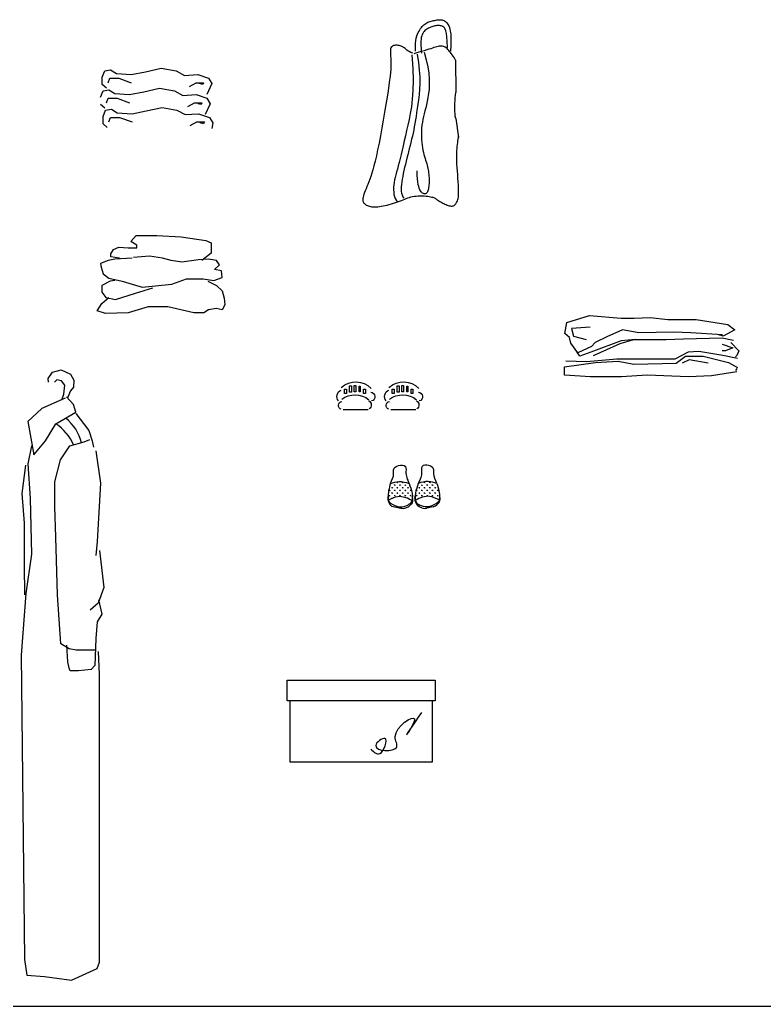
# Model space of a CAD drawing. Header units: inches. Extents: x 8.4 to 50.9, y 14.4 to 39.2.
# Drawn here: x 19.97 to 21.556, y 33.805 to 35.906 of the extents above; entities that cross this region are included whole.
import ezdxf

# ---------------------------------------------------------------- set-up
doc = ezdxf.new("R2010")
doc.units = ezdxf.units.IN
doc.header["$MEASUREMENT"] = 0
for name, color, linetype in [('02', 2, 'Continuous'), ('1', 1, 'Continuous'), ('8', 8, 'Continuous')]:
    doc.layers.add(name, color=color, linetype=linetype)

msp = doc.modelspace()

# ---------------------------------------------------------------- hatches: boundary and pattern name
at = {"layer": '8'}
h = msp.add_hatch(dxfattribs=at)
h.set_pattern_fill('GRASS', color=256, scale=0.008, style=0)
h.set_pattern_definition([(90, (-71.1891553, -39.1901374), (-0.00565685425, 0.00565685425), [0.0015, -0.0098137085]), (45, (-71.189155, -39.1901374), (-0.00565685425, 0.00565685425), [0.0015, -0.0065]), (135, (-71.189155, -39.1901374), (-0.00565685425, -0.00565685425), [0.0015, -0.0065])])
edge = h.paths.add_edge_path()
edge.add_spline(control_points=[(20.7991, 34.9189), (20.792, 34.921), (20.7788, 34.9249), (20.7656, 34.9208), (20.7594, 34.9189)], knot_values=[0, 0, 0, 0, 21.531892, 40.470282, 40.470282, 40.470282, 40.470282], degree=3, periodic=0)
edge.add_spline(control_points=[(20.7594, 34.9189), (20.758, 34.9139), (20.755, 34.9035), (20.7534, 34.8894), (20.7549, 34.8837)], knot_values=[0, 0, 0, 0, 16.351207, 34.04108, 34.04108, 34.04108, 34.04108], degree=3, periodic=0)
edge.add_spline(control_points=[(20.7549, 34.8837), (20.7617, 34.8871), (20.7782, 34.8953), (20.7953, 34.8878), (20.8054, 34.883)], knot_values=[0, 0, 0, 0, 21.698018, 53.035007, 53.035007, 53.035007, 53.035007], degree=3, periodic=0)
edge.add_spline(control_points=[(20.8054, 34.883), (20.8065, 34.8875), (20.8056, 34.9014), (20.8016, 34.9123), (20.7991, 34.9189)], knot_values=[0, 0, 0, 0, 13.949735, 35.945245, 35.945245, 35.945245, 35.945245], degree=3, periodic=0)
h = msp.add_hatch(dxfattribs=at)
h.set_pattern_fill('GRASS', color=256, scale=0.008, style=0)
h.set_pattern_definition([(90, (112.8070014, -39.1901374), (0.00565685425, 0.00565685425), [0.0015, -0.0098137085]), (135, (112.8070014, -39.1901374), (0.00565685425, 0.00565685425), [0.0015, -0.0065]), (45, (112.8070014, -39.1901374), (0.00565685425, -0.00565685425), [0.0015, -0.0065])])
edge = h.paths.add_edge_path()
edge.add_spline(control_points=[(20.8584, 34.9189), (20.8523, 34.9208), (20.8391, 34.9249), (20.8258, 34.921), (20.8187, 34.9189)], knot_values=[0, 0, 0, 0, 18.938391, 40.470282, 40.470282, 40.470282, 40.470282], degree=3, periodic=0)
edge.add_spline(control_points=[(20.8187, 34.9189), (20.8163, 34.9123), (20.8123, 34.9014), (20.8113, 34.8875), (20.8125, 34.883)], knot_values=[0, 0, 0, 0, 21.99551, 35.945245, 35.945245, 35.945245, 35.945245], degree=3, periodic=0)
edge.add_spline(control_points=[(20.8125, 34.883), (20.8226, 34.8878), (20.8396, 34.8953), (20.8562, 34.8871), (20.8629, 34.8837)], knot_values=[0, 0, 0, 0, 31.336988, 53.035007, 53.035007, 53.035007, 53.035007], degree=3, periodic=0)
edge.add_spline(control_points=[(20.8629, 34.8837), (20.8645, 34.8894), (20.8628, 34.9035), (20.8598, 34.9139), (20.8584, 34.9189)], knot_values=[0, 0, 0, 0, 17.689873, 34.04108, 34.04108, 34.04108, 34.04108], degree=3, periodic=0)

# ---------------------------------------------------------------- linework, layer by layer
at = {"layer": '02'}
for p, q in [((20.8461, 35.9032), (20.8486, 35.9038)), ((20.8486, 35.9038), (20.851, 35.9044)), ((20.851, 35.9044), (20.8535, 35.9049)), ((20.8535, 35.9049), (20.8559, 35.9053)), ((20.8559, 35.9053), (20.8583, 35.9057)), ((20.8583, 35.9057), (20.8606, 35.906)), ((20.8606, 35.906), (20.8629, 35.9062)), ((20.8629, 35.9062), (20.8651, 35.9062)), ((20.8651, 35.9062), (20.8672, 35.9061)), ((20.8672, 35.9061), (20.8693, 35.9059)), ((20.8693, 35.9059), (20.8712, 35.9054)), ((20.8712, 35.9054), (20.873, 35.9048)), ((20.873, 35.9048), (20.8748, 35.9039)), ((20.8748, 35.9039), (20.8765, 35.9028)), ((20.8202, 35.8822), (20.8219, 35.885)), ((20.8219, 35.885), (20.8235, 35.8875)), ((20.8235, 35.8875), (20.8252, 35.8898)), ((20.8252, 35.8898), (20.8269, 35.8919)), ((20.8269, 35.8919), (20.8287, 35.8938)), ((20.8287, 35.8938), (20.8305, 35.8955)), ((20.8305, 35.8955), (20.8325, 35.897)), ((20.8327, 35.8832), (20.831, 35.8815)), ((20.8325, 35.897), (20.8345, 35.8984)), ((20.8345, 35.8847), (20.8327, 35.8832)), ((20.8345, 35.8984), (20.8367, 35.8996)), ((20.8364, 35.886), (20.8345, 35.8847)), ((20.8385, 35.8872), (20.8364, 35.886)), ((20.8367, 35.8996), (20.8389, 35.9007)), ((20.8406, 35.8883), (20.8385, 35.8872)), ((20.8389, 35.9007), (20.8413, 35.9016)), ((20.8428, 35.8893), (20.8406, 35.8883)), ((20.8413, 35.9016), (20.8437, 35.9025)), ((20.8451, 35.8902), (20.8428, 35.8893)), ((20.8437, 35.9025), (20.8461, 35.9032)), ((20.8474, 35.8911), (20.8451, 35.8902)), ((20.8496, 35.8918), (20.8474, 35.8911)), ((20.8519, 35.8924), (20.8496, 35.8918)), ((20.8541, 35.8929), (20.8519, 35.8924)), ((20.8562, 35.8933), (20.8541, 35.8929)), ((20.8583, 35.8936), (20.8562, 35.8933)), ((20.8602, 35.8938), (20.8583, 35.8936)), ((20.8622, 35.8938), (20.8602, 35.8938)), ((20.864, 35.8936), (20.8622, 35.8938)), ((20.8658, 35.8934), (20.864, 35.8936)), ((20.8676, 35.8929), (20.8658, 35.8934)), ((20.8693, 35.8923), (20.8676, 35.8929)), ((20.871, 35.8915), (20.8693, 35.8923)), ((20.8727, 35.8905), (20.871, 35.8915)), ((20.8743, 35.8889), (20.8727, 35.8905)), ((20.8759, 35.8864), (20.8743, 35.8889)), ((20.8773, 35.8826), (20.8759, 35.8864)), ((20.8765, 35.9028), (20.878, 35.9014)), ((20.8785, 35.8771), (20.8773, 35.8826)), ((20.878, 35.9014), (20.8795, 35.8998)), ((20.8795, 35.8998), (20.8809, 35.8978)), ((20.8809, 35.8978), (20.8823, 35.8955)), ((20.8823, 35.8955), (20.8836, 35.8929)), ((20.8836, 35.8929), (20.8848, 35.8898)), ((20.8848, 35.8898), (20.8859, 35.8862)), ((20.8859, 35.8862), (20.8868, 35.8818)), ((20.8128, 35.8555), (20.8134, 35.8618)), ((20.8134, 35.8618), (20.8144, 35.8672)), ((20.8144, 35.8672), (20.8157, 35.8718)), ((20.8157, 35.8718), (20.8171, 35.8758)), ((20.8171, 35.8758), (20.8186, 35.8792)), ((20.8186, 35.8792), (20.8202, 35.8822)), ((20.8245, 35.8645), (20.8242, 35.8603)), ((20.8251, 35.8683), (20.8245, 35.8645)), ((20.8259, 35.8716), (20.8251, 35.8683)), ((20.8268, 35.8746), (20.8259, 35.8716)), ((20.828, 35.8772), (20.8268, 35.8746)), ((20.8294, 35.8795), (20.828, 35.8772)), ((20.831, 35.8815), (20.8294, 35.8795)), ((20.8796, 35.8695), (20.8785, 35.8771)), ((20.8804, 35.8596), (20.8796, 35.8695)), ((20.8868, 35.8818), (20.8876, 35.8763)), ((20.8876, 35.8763), (20.8881, 35.8695)), ((20.8881, 35.8695), (20.8882, 35.8613)), ((20.7593, 35.8421), (20.7591, 35.8393)), ((20.7597, 35.8445), (20.7593, 35.8421)), ((20.7605, 35.8466), (20.7597, 35.8445)), ((20.7615, 35.8482), (20.7605, 35.8466)), ((20.7628, 35.8495), (20.7615, 35.8482)), ((20.7644, 35.8505), (20.7628, 35.8495)), ((20.766, 35.8512), (20.7644, 35.8505)), ((20.7679, 35.8516), (20.766, 35.8512)), ((20.7698, 35.8519), (20.7679, 35.8516)), ((20.7718, 35.852), (20.7698, 35.8519)), ((20.7739, 35.8519), (20.7718, 35.852)), ((20.7759, 35.8517), (20.7739, 35.8519)), ((20.778, 35.8513), (20.7759, 35.8517)), ((20.78, 35.8508), (20.778, 35.8513)), ((20.7819, 35.8502), (20.78, 35.8508)), ((20.7838, 35.8494), (20.7819, 35.8502)), ((20.7856, 35.8485), (20.7838, 35.8494)), ((20.7873, 35.8473), (20.7856, 35.8485)), ((20.7888, 35.8461), (20.7873, 35.8473)), ((20.7904, 35.8447), (20.7888, 35.8461)), ((20.792, 35.8432), (20.7904, 35.8447)), ((20.794, 35.8416), (20.792, 35.8432)), ((20.7963, 35.84), (20.794, 35.8416)), ((20.8125, 35.848), (20.8128, 35.8555)), ((20.8127, 35.8393), (20.8125, 35.848)), ((20.8242, 35.8603), (20.8241, 35.8558)), ((20.8241, 35.8558), (20.8242, 35.851)), ((20.8242, 35.851), (20.8245, 35.8459)), ((20.8245, 35.8459), (20.825, 35.8406)), ((20.825, 35.8406), (20.8257, 35.835)), ((20.8365, 35.8418), (20.8311, 35.8401)), ((20.8411, 35.8433), (20.8365, 35.8418)), ((20.8451, 35.8446), (20.8411, 35.8433)), ((20.8487, 35.8458), (20.8451, 35.8446)), ((20.852, 35.8468), (20.8487, 35.8458)), ((20.855, 35.8477), (20.852, 35.8468)), ((20.8579, 35.8485), (20.855, 35.8477)), ((20.8607, 35.8492), (20.8579, 35.8485)), ((20.8632, 35.8496), (20.8607, 35.8492)), ((20.8657, 35.8499), (20.8632, 35.8496)), ((20.868, 35.8499), (20.8657, 35.8499)), ((20.8702, 35.8497), (20.868, 35.8499)), ((20.8723, 35.8492), (20.8702, 35.8497)), ((20.8743, 35.8485), (20.8723, 35.8492)), ((20.8762, 35.8475), (20.8743, 35.8485)), ((20.878, 35.8462), (20.8762, 35.8475)), ((20.8798, 35.8447), (20.878, 35.8462)), ((20.8816, 35.8429), (20.8798, 35.8447)), ((20.881, 35.8469), (20.8804, 35.8596)), ((20.8834, 35.841), (20.8816, 35.8429)), ((20.8852, 35.8389), (20.8834, 35.841)), ((20.8881, 35.8513), (20.8875, 35.8393)), ((20.8882, 35.8613), (20.8881, 35.8513)), ((20.7591, 35.8393), (20.7591, 35.8361)), ((20.7591, 35.8361), (20.7592, 35.8326)), ((20.7592, 35.8326), (20.7595, 35.8287)), ((20.7595, 35.8287), (20.7598, 35.8247)), ((20.7598, 35.8247), (20.7601, 35.8203)), ((20.7601, 35.8203), (20.7603, 35.8158)), ((20.7992, 35.8383), (20.7963, 35.84)), ((20.8028, 35.8366), (20.7992, 35.8383)), ((20.8072, 35.835), (20.8028, 35.8366)), ((20.8051, 35.8317), (20.8069, 35.8026)), ((20.8177, 35.8362), (20.8094, 35.8339)), ((20.8159, 35.8328), (20.8189, 35.8153)), ((20.8249, 35.8383), (20.8177, 35.8362)), ((20.8311, 35.8401), (20.8249, 35.8383)), ((20.8311, 35.8371), (20.8356, 35.8208)), ((20.8356, 35.8208), (20.8388, 35.8059)), ((20.8871, 35.8366), (20.8852, 35.8389)), ((20.889, 35.8342), (20.8871, 35.8366)), ((20.891, 35.8316), (20.889, 35.8342)), ((20.8929, 35.8289), (20.891, 35.8316)), ((20.8948, 35.8261), (20.8929, 35.8289)), ((20.8966, 35.8232), (20.8948, 35.8261)), ((20.8982, 35.8202), (20.8966, 35.8232)), ((20.8982, 35.8202), (20.8985, 35.7513)), ((20.1508, 35.7974, -0.3429), (20.1632, 35.7994, -0.3429)), ((20.1632, 35.7994, -0.3429), (20.1756, 35.7916, -0.3429)), ((20.2374, 35.7955, -0.3429), (20.271, 35.8033, -0.3429)), ((20.271, 35.8033, -0.3429), (20.3029, 35.7974, -0.3429)), ((20.7599, 35.8003), (20.7594, 35.7937)), ((20.7602, 35.806), (20.7599, 35.8003)), ((20.7603, 35.8111), (20.7602, 35.806)), ((20.7603, 35.8158), (20.7603, 35.8111)), ((20.8069, 35.8026), (20.8075, 35.7775)), ((20.8189, 35.8153), (20.8208, 35.7991)), ((20.8208, 35.7991), (20.8217, 35.7843)), ((20.8388, 35.8059), (20.8409, 35.7923)), ((20.1455, 35.7838, -0.3429), (20.1508, 35.7974, -0.3429)), ((20.1455, 35.7683, -0.3429), (20.1455, 35.7838, -0.3429)), ((20.1579, 35.7722, -0.3429), (20.1614, 35.7819, -0.3429)), ((20.1614, 35.7819, -0.3429), (20.1809, 35.7819, -0.3429)), ((20.1756, 35.7916, -0.3429), (20.2074, 35.7897, -0.3429)), ((20.1809, 35.7819, -0.3429), (20.2074, 35.7722, -0.3429)), ((20.2074, 35.7897, -0.3429), (20.2374, 35.7955, -0.3429)), ((20.3029, 35.7974, -0.3429), (20.3205, 35.7877, -0.3429)), ((20.3205, 35.7877, -0.3429), (20.3488, 35.7897, -0.3429)), ((20.3488, 35.7897, -0.3429), (20.3718, 35.7819, -0.3429)), ((20.3718, 35.7819, -0.3429), (20.3789, 35.7702, -0.3429)), ((20.7586, 35.7861), (20.7575, 35.7773)), ((20.7594, 35.7937), (20.7586, 35.7861)), ((20.8075, 35.7775), (20.807, 35.7558)), ((20.8217, 35.7843), (20.8218, 35.7707)), ((20.8409, 35.7923), (20.8419, 35.7799)), ((20.8419, 35.7799), (20.842, 35.7687)), ((20.1543, 35.7605, -0.3429), (20.1455, 35.7683, -0.3429)), ((20.1473, 35.7547, -0.3429), (20.1596, 35.7566, -0.3429)), ((20.1596, 35.7566, -0.3429), (20.172, 35.7488, -0.3429)), ((20.2339, 35.7527, -0.3429), (20.2675, 35.7605, -0.3429)), ((20.2675, 35.7605, -0.3429), (20.2993, 35.7547, -0.3429)), ((20.3311, 35.7644, -0.3429), (20.3453, 35.7722, -0.3429)), ((20.3453, 35.7722, -0.3429), (20.3612, 35.7722, -0.3429)), ((20.3594, 35.7683, -0.3429), (20.3524, 35.7702, -0.3429)), ((20.3612, 35.7722, -0.3429), (20.3594, 35.7683, -0.3429)), ((20.3789, 35.7702, -0.3429), (20.3683, 35.7469, -0.3429)), ((20.7561, 35.7669), (20.7543, 35.7549)), ((20.7575, 35.7773), (20.7561, 35.7669)), ((20.8213, 35.7582), (20.8203, 35.7467)), ((20.8218, 35.7707), (20.8213, 35.7582)), ((20.8415, 35.7584), (20.8405, 35.749)), ((20.842, 35.7687), (20.8415, 35.7584)), ((20.142, 35.741, -0.3429), (20.1473, 35.7547, -0.3429)), ((20.1543, 35.7294, -0.3429), (20.1579, 35.7391, -0.3429)), ((20.1579, 35.7391, -0.3429), (20.1773, 35.7391, -0.3429)), ((20.172, 35.7488, -0.3429), (20.2038, 35.7469, -0.3429)), ((20.1773, 35.7391, -0.3429), (20.2038, 35.7294, -0.3429)), ((20.2038, 35.7469, -0.3429), (20.2339, 35.7527, -0.3429)), ((20.2993, 35.7547, -0.3429), (20.317, 35.7449, -0.3429)), ((20.317, 35.7449, -0.3429), (20.3453, 35.7469, -0.3429)), ((20.3453, 35.7469, -0.3429), (20.3683, 35.7391, -0.3429)), ((20.3683, 35.7391, -0.3429), (20.3754, 35.7274, -0.3429)), ((20.7522, 35.7411), (20.7497, 35.7258)), ((20.7543, 35.7549), (20.7522, 35.7411)), ((20.8058, 35.7371), (20.8039, 35.7209)), ((20.807, 35.7558), (20.8058, 35.7371)), ((20.8191, 35.736), (20.8177, 35.7262)), ((20.8203, 35.7467), (20.8191, 35.736)), ((20.8392, 35.7405), (20.8377, 35.7326)), ((20.8405, 35.749), (20.8392, 35.7405)), ((20.8969, 35.7345), (20.8973, 35.7402)), ((20.8973, 35.7402), (20.8979, 35.7459)), ((20.8979, 35.7459), (20.8985, 35.7513)), ((20.1508, 35.7177, -0.3429), (20.142, 35.7255, -0.3429)), ((20.1526, 35.7138, -0.3429), (20.1649, 35.7158, -0.3429)), ((20.1649, 35.7158, -0.3429), (20.1773, 35.708, -0.3429)), ((20.2392, 35.7119, -0.3429), (20.2728, 35.7196, -0.3429)), ((20.2728, 35.7196, -0.3429), (20.3046, 35.7138, -0.3429)), ((20.3276, 35.7216, -0.3429), (20.3418, 35.7294, -0.3429)), ((20.3418, 35.7294, -0.3429), (20.3577, 35.7294, -0.3429)), ((20.3559, 35.7255, -0.3429), (20.3488, 35.7274, -0.3429)), ((20.3577, 35.7294, -0.3429), (20.3559, 35.7255, -0.3429)), ((20.3754, 35.7274, -0.3429), (20.3647, 35.7041, -0.3429)), ((20.7497, 35.7258), (20.747, 35.7095)), ((20.8039, 35.7209), (20.8016, 35.7066)), ((20.8164, 35.717), (20.8151, 35.7085)), ((20.8177, 35.7262), (20.8164, 35.717)), ((20.8345, 35.7185), (20.8329, 35.7121)), ((20.8361, 35.7253), (20.8345, 35.7185)), ((20.8377, 35.7326), (20.8361, 35.7253)), ((20.8963, 35.7229), (20.8965, 35.7287)), ((20.8963, 35.7172), (20.8963, 35.7229)), ((20.8964, 35.7116), (20.8963, 35.7172)), ((20.8965, 35.7287), (20.8969, 35.7345)), ((20.1473, 35.7002, -0.3429), (20.1526, 35.7138, -0.3429)), ((20.1473, 35.6846, -0.3429), (20.1473, 35.7002, -0.3429)), ((20.1596, 35.6885, -0.3429), (20.1632, 35.6983, -0.3429)), ((20.1632, 35.6983, -0.3429), (20.1826, 35.6983, -0.3429)), ((20.1773, 35.708, -0.3429), (20.2091, 35.706, -0.3429)), ((20.1826, 35.6983, -0.3429), (20.2091, 35.6885, -0.3429)), ((20.2091, 35.706, -0.3429), (20.2392, 35.7119, -0.3429)), ((20.3046, 35.7138, -0.3429), (20.3223, 35.7041, -0.3429)), ((20.3223, 35.7041, -0.3429), (20.3506, 35.706, -0.3429)), ((20.3506, 35.706, -0.3429), (20.3736, 35.6983, -0.3429)), ((20.3736, 35.6983, -0.3429), (20.3807, 35.6866, -0.3429)), ((20.747, 35.7095), (20.7441, 35.6927)), ((20.799, 35.6937), (20.7963, 35.6817)), ((20.8016, 35.7066), (20.799, 35.6937)), ((20.8139, 35.7004), (20.8126, 35.6928)), ((20.8151, 35.7085), (20.8139, 35.7004)), ((20.8284, 35.6939), (20.8273, 35.6879)), ((20.8298, 35.6999), (20.8284, 35.6939)), ((20.8313, 35.7059), (20.8298, 35.6999)), ((20.8329, 35.7121), (20.8313, 35.7059)), ((20.8969, 35.7061), (20.8964, 35.7116)), ((20.8975, 35.7009), (20.8969, 35.7061)), ((20.8984, 35.6959), (20.8975, 35.7009)), ((20.8984, 35.6959), (20.904, 35.6555)), ((20.1561, 35.6769, -0.3429), (20.1473, 35.6846, -0.3429)), ((20.3329, 35.6807, -0.3429), (20.3471, 35.6885, -0.3429)), ((20.3471, 35.6885, -0.3429), (20.363, 35.6885, -0.3429)), ((20.3612, 35.6846, -0.3429), (20.3541, 35.6866, -0.3429)), ((20.363, 35.6885, -0.3429), (20.3612, 35.6846, -0.3429)), ((20.3807, 35.6866, -0.3429), (20.3789, 35.6749, -0.3429)), ((20.7411, 35.6758), (20.738, 35.6593)), ((20.7441, 35.6927), (20.7411, 35.6758)), ((20.7963, 35.6817), (20.7937, 35.6701)), ((20.8101, 35.6785), (20.8088, 35.6717)), ((20.8114, 35.6855), (20.8101, 35.6785)), ((20.8126, 35.6928), (20.8114, 35.6855)), ((20.8258, 35.6754), (20.8254, 35.6691)), ((20.8264, 35.6817), (20.8258, 35.6754)), ((20.8273, 35.6879), (20.8264, 35.6817)), ((20.738, 35.6593), (20.735, 35.6436)), ((20.7911, 35.6589), (20.7887, 35.6482)), ((20.7937, 35.6701), (20.7911, 35.6589)), ((20.8044, 35.6516), (20.8028, 35.6449)), ((20.806, 35.6582), (20.8044, 35.6516)), ((20.8074, 35.6649), (20.806, 35.6582)), ((20.8088, 35.6717), (20.8074, 35.6649)), ((20.8254, 35.6691), (20.8252, 35.6628)), ((20.8252, 35.6628), (20.8252, 35.6566)), ((20.8252, 35.6566), (20.8255, 35.6505)), ((20.9031, 35.6484), (20.9036, 35.652)), ((20.9036, 35.652), (20.904, 35.6555)), ((20.904, 35.6555), (20.9042, 35.659)), ((20.735, 35.6436), (20.7321, 35.6292)), ((20.7863, 35.6379), (20.7841, 35.6282)), ((20.7887, 35.6482), (20.7863, 35.6379)), ((20.7995, 35.6315), (20.7978, 35.6249)), ((20.8012, 35.6382), (20.7995, 35.6315)), ((20.8028, 35.6449), (20.8012, 35.6382)), ((20.8255, 35.6505), (20.8259, 35.6446)), ((20.8259, 35.6446), (20.8266, 35.6389)), ((20.8266, 35.6389), (20.8274, 35.6336)), ((20.8274, 35.6336), (20.8284, 35.6286)), ((20.901, 35.6276), (20.9013, 35.6323)), ((20.9013, 35.6323), (20.9017, 35.6366)), ((20.9017, 35.6366), (20.9021, 35.6407)), ((20.9021, 35.6407), (20.9026, 35.6446)), ((20.9026, 35.6446), (20.9031, 35.6484)), ((20.7293, 35.6164), (20.7267, 35.6052)), ((20.7321, 35.6292), (20.7293, 35.6164)), ((20.7798, 35.6104), (20.7778, 35.6024)), ((20.7819, 35.619), (20.7798, 35.6104)), ((20.7841, 35.6282), (20.7819, 35.619)), ((20.7944, 35.6115), (20.7927, 35.6048)), ((20.7961, 35.6182), (20.7944, 35.6115)), ((20.7978, 35.6249), (20.7961, 35.6182)), ((20.8284, 35.6286), (20.8295, 35.6238)), ((20.8295, 35.6238), (20.8307, 35.6193)), ((20.8307, 35.6193), (20.8319, 35.615)), ((20.8319, 35.615), (20.8331, 35.611)), ((20.8331, 35.611), (20.8343, 35.6071)), ((20.9006, 35.6172), (20.9007, 35.6226)), ((20.9006, 35.6115), (20.9006, 35.6172)), ((20.9008, 35.6053), (20.9006, 35.6115)), ((20.9007, 35.6226), (20.901, 35.6276)), ((20.7242, 35.5954), (20.7219, 35.5868)), ((20.7267, 35.6052), (20.7242, 35.5954)), ((20.7741, 35.5883), (20.7724, 35.582)), ((20.7759, 35.5951), (20.7741, 35.5883)), ((20.7778, 35.6024), (20.7759, 35.5951)), ((20.7895, 35.5915), (20.788, 35.5849)), ((20.7911, 35.5981), (20.7895, 35.5915)), ((20.7927, 35.6048), (20.7911, 35.5981)), ((20.8343, 35.6071), (20.8354, 35.6033)), ((20.8354, 35.6033), (20.8365, 35.5997)), ((20.8365, 35.5997), (20.8374, 35.5963)), ((20.8374, 35.5963), (20.8382, 35.5929)), ((20.8382, 35.5929), (20.839, 35.5896)), ((20.839, 35.5896), (20.8396, 35.5863)), ((20.901, 35.5986), (20.9008, 35.6053)), ((20.9014, 35.5915), (20.901, 35.5986)), ((20.9019, 35.584), (20.9014, 35.5915)), ((20.7174, 35.5725), (20.7153, 35.5664)), ((20.7196, 35.5792), (20.7174, 35.5725)), ((20.7219, 35.5868), (20.7196, 35.5792)), ((20.7695, 35.5705), (20.7683, 35.5651)), ((20.7708, 35.5761), (20.7695, 35.5705)), ((20.7724, 35.582), (20.7708, 35.5761)), ((20.7854, 35.5724), (20.7843, 35.5665)), ((20.7866, 35.5786), (20.7854, 35.5724)), ((20.788, 35.5849), (20.7866, 35.5786)), ((20.8164, 35.5752), (20.8159, 35.5845)), ((20.817, 35.5673), (20.8164, 35.5752)), ((20.8178, 35.5607), (20.817, 35.5673)), ((20.8396, 35.5863), (20.8402, 35.5831)), ((20.8402, 35.5831), (20.8406, 35.5798)), ((20.8406, 35.5798), (20.841, 35.5766)), ((20.841, 35.5766), (20.8413, 35.5733)), ((20.8413, 35.5733), (20.8415, 35.5701)), ((20.8415, 35.5701), (20.8417, 35.5668)), ((20.9025, 35.5764), (20.9019, 35.584)), ((20.9031, 35.5688), (20.9025, 35.5764)), ((20.9036, 35.5613), (20.9031, 35.5688)), ((20.7075, 35.5463), (20.7058, 35.5421)), ((20.7093, 35.5508), (20.7075, 35.5463)), ((20.7113, 35.5557), (20.7093, 35.5508)), ((20.7133, 35.5609), (20.7113, 35.5557)), ((20.7153, 35.5664), (20.7133, 35.5609)), ((20.7661, 35.5494), (20.766, 35.5442)), ((20.7666, 35.5546), (20.7661, 35.5494)), ((20.7673, 35.5599), (20.7666, 35.5546)), ((20.7683, 35.5651), (20.7673, 35.5599)), ((20.7822, 35.5504), (20.7821, 35.5456)), ((20.7827, 35.5554), (20.7822, 35.5504)), ((20.7834, 35.5608), (20.7827, 35.5554)), ((20.7843, 35.5665), (20.7834, 35.5608)), ((20.8187, 35.5552), (20.8178, 35.5607)), ((20.8197, 35.5508), (20.8187, 35.5552)), ((20.8208, 35.5472), (20.8197, 35.5508)), ((20.8221, 35.5443), (20.8208, 35.5472)), ((20.8402, 35.5463), (20.8396, 35.5439)), ((20.8406, 35.5488), (20.8402, 35.5463)), ((20.841, 35.5515), (20.8406, 35.5488)), ((20.8413, 35.5543), (20.841, 35.5515)), ((20.8415, 35.5573), (20.8413, 35.5543)), ((20.8417, 35.5604), (20.8415, 35.5573)), ((20.8417, 35.5668), (20.8417, 35.5636)), ((20.8417, 35.5636), (20.8417, 35.5604)), ((20.9041, 35.5542), (20.9036, 35.5613)), ((20.9045, 35.5476), (20.9041, 35.5542)), ((20.9046, 35.5417), (20.9045, 35.5476)), ((20.7005, 35.526), (20.7002, 35.5237)), ((20.701, 35.5285), (20.7005, 35.526)), ((20.7018, 35.5314), (20.701, 35.5285)), ((20.7029, 35.5346), (20.7018, 35.5314)), ((20.7043, 35.5382), (20.7029, 35.5346)), ((20.7058, 35.5421), (20.7043, 35.5382)), ((20.766, 35.5442), (20.7662, 35.5391)), ((20.7662, 35.5391), (20.7668, 35.5343)), ((20.7668, 35.5343), (20.7679, 35.5298)), ((20.7679, 35.5298), (20.7696, 35.5258)), ((20.7696, 35.5258), (20.7718, 35.5223)), ((20.7821, 35.5456), (20.7823, 35.5411)), ((20.7823, 35.5411), (20.7829, 35.5369)), ((20.7829, 35.5369), (20.784, 35.533)), ((20.784, 35.533), (20.7856, 35.5294)), ((20.7856, 35.5294), (20.7877, 35.526)), ((20.7898, 35.5242), (20.7931, 35.5255)), ((20.7931, 35.5255), (20.7964, 35.5268)), ((20.7964, 35.5268), (20.7997, 35.5279)), ((20.7997, 35.5279), (20.8031, 35.5289)), ((20.8031, 35.5289), (20.8066, 35.5297)), ((20.8066, 35.5297), (20.8103, 35.5303)), ((20.8103, 35.5303), (20.8143, 35.5308)), ((20.8143, 35.5308), (20.8185, 35.531)), ((20.8185, 35.531), (20.8228, 35.5311)), ((20.8234, 35.5419), (20.8221, 35.5443)), ((20.8228, 35.5311), (20.827, 35.5311)), ((20.8248, 35.5399), (20.8234, 35.5419)), ((20.8263, 35.5383), (20.8248, 35.5399)), ((20.8279, 35.5371), (20.8263, 35.5383)), ((20.827, 35.5311), (20.8312, 35.5309)), ((20.8294, 35.5362), (20.8279, 35.5371)), ((20.8309, 35.5357), (20.8294, 35.5362)), ((20.8324, 35.5355), (20.8309, 35.5357)), ((20.8312, 35.5309), (20.8352, 35.5306)), ((20.8338, 35.5357), (20.8324, 35.5355)), ((20.8351, 35.5363), (20.8338, 35.5357)), ((20.8362, 35.5372), (20.8351, 35.5363)), ((20.8352, 35.5306), (20.8388, 35.5302)), ((20.8372, 35.5385), (20.8362, 35.5372)), ((20.8381, 35.54), (20.8372, 35.5385)), ((20.8389, 35.5419), (20.8381, 35.54)), ((20.8388, 35.5302), (20.8421, 35.5298)), ((20.8396, 35.5439), (20.8389, 35.5419)), ((20.8421, 35.5298), (20.8449, 35.5293)), ((20.8449, 35.5293), (20.8473, 35.5287)), ((20.8473, 35.5287), (20.8494, 35.5281)), ((20.8494, 35.5281), (20.8512, 35.5274)), ((20.8512, 35.5274), (20.8528, 35.5267)), ((20.8528, 35.5267), (20.8543, 35.5259)), ((20.8543, 35.5259), (20.8558, 35.525)), ((20.9027, 35.5231), (20.9034, 35.5257)), ((20.9034, 35.5257), (20.904, 35.5287)), ((20.904, 35.5287), (20.9044, 35.5323)), ((20.9044, 35.5323), (20.9046, 35.5366)), ((20.9046, 35.5366), (20.9046, 35.5417)), ((20.7002, 35.5237), (20.7003, 35.5218)), ((20.7003, 35.5218), (20.7005, 35.52)), ((20.7005, 35.52), (20.7011, 35.5185)), ((20.7011, 35.5185), (20.7018, 35.5171)), ((20.7018, 35.5171), (20.7028, 35.5158)), ((20.7028, 35.5158), (20.7039, 35.5146)), ((20.7039, 35.5146), (20.7052, 35.5135)), ((20.7052, 35.5135), (20.7067, 35.5124)), ((20.7067, 35.5124), (20.7083, 35.5114)), ((20.7083, 35.5114), (20.7102, 35.5106)), ((20.7102, 35.5106), (20.7122, 35.5098)), ((20.7122, 35.5098), (20.7145, 35.5091)), ((20.7145, 35.5091), (20.7169, 35.5085)), ((20.7169, 35.5085), (20.7196, 35.5081)), ((20.7196, 35.5081), (20.7225, 35.5079)), ((20.7225, 35.5079), (20.7256, 35.5077)), ((20.7256, 35.5077), (20.7289, 35.5078)), ((20.7289, 35.5078), (20.7324, 35.508)), ((20.7324, 35.508), (20.7361, 35.5084)), ((20.7361, 35.5084), (20.7399, 35.5089)), ((20.7399, 35.5089), (20.744, 35.5096)), ((20.744, 35.5096), (20.7482, 35.5105)), ((20.7482, 35.5105), (20.7525, 35.5115)), ((20.7525, 35.5115), (20.7569, 35.5127)), ((20.7569, 35.5127), (20.7614, 35.514)), ((20.7614, 35.514), (20.7659, 35.5153)), ((20.7659, 35.5153), (20.7703, 35.5168)), ((20.7703, 35.5168), (20.7746, 35.5183)), ((20.7718, 35.5223), (20.7747, 35.5195)), ((20.7746, 35.5183), (20.7787, 35.5198)), ((20.7787, 35.5198), (20.7827, 35.5213)), ((20.7827, 35.5213), (20.7863, 35.5228)), ((20.7863, 35.5228), (20.7898, 35.5242)), ((20.8558, 35.525), (20.8573, 35.524)), ((20.8573, 35.524), (20.8589, 35.523)), ((20.8589, 35.523), (20.8606, 35.5218)), ((20.8606, 35.5218), (20.8625, 35.5207)), ((20.8625, 35.5207), (20.8644, 35.5195)), ((20.8644, 35.5195), (20.8664, 35.5182)), ((20.8664, 35.5182), (20.8685, 35.517)), ((20.8685, 35.517), (20.8707, 35.5158)), ((20.8707, 35.5158), (20.873, 35.5146)), ((20.873, 35.5146), (20.8753, 35.5135)), ((20.8753, 35.5135), (20.8777, 35.5125)), ((20.8777, 35.5125), (20.8801, 35.5115)), ((20.8801, 35.5115), (20.8824, 35.5107)), ((20.8824, 35.5107), (20.8847, 35.5101)), ((20.8847, 35.5101), (20.8868, 35.5096)), ((20.8868, 35.5096), (20.8889, 35.5094)), ((20.8889, 35.5094), (20.8907, 35.5094)), ((20.8907, 35.5094), (20.8924, 35.5096)), ((20.8924, 35.5096), (20.8939, 35.5102)), ((20.8939, 35.5102), (20.8952, 35.5109)), ((20.8952, 35.5109), (20.8964, 35.5119)), ((20.8964, 35.5119), (20.8975, 35.513)), ((20.8975, 35.513), (20.8985, 35.5143)), ((20.8985, 35.5143), (20.8994, 35.5158)), ((20.8994, 35.5158), (20.9003, 35.5173)), ((20.9003, 35.5173), (20.9012, 35.519)), ((20.9012, 35.519), (20.902, 35.5209)), ((20.902, 35.5209), (20.9027, 35.5231)), ((20.2063, 35.4343, -0.3429), (20.2178, 35.4469, -0.3429)), ((20.2178, 35.4469, -0.3429), (20.2621, 35.4469, -0.3429)), ((20.2621, 35.4469, -0.3429), (20.3135, 35.4437, -0.3429)), ((20.3135, 35.4437, -0.3429), (20.3663, 35.4359, -0.3429)), ((20.1692, 35.417, -0.3429), (20.1806, 35.4217, -0.3429)), ((20.1806, 35.4217, -0.3429), (20.2006, 35.4202, -0.3429)), ((20.2006, 35.4202, -0.3429), (20.2192, 35.4202, -0.3429)), ((20.2192, 35.4265, -0.3429), (20.2063, 35.4343, -0.3429)), ((20.2192, 35.4202, -0.3429), (20.2192, 35.4265, -0.3429)), ((20.3663, 35.4359, -0.3429), (20.3778, 35.4312, -0.3429)), ((20.3778, 35.4312, -0.3429), (20.3778, 35.4092, -0.3429)), ((20.1635, 35.4076, -0.3429), (20.1692, 35.417, -0.3429)), ((20.1635, 35.4013, -0.3429), (20.1635, 35.4076, -0.3429)), ((20.1821, 35.3982, -0.3429), (20.1635, 35.4013, -0.3429)), ((20.2463, 35.4029, -0.3429), (20.2121, 35.3997, -0.3429)), ((20.2735, 35.3982, -0.3429), (20.2463, 35.4029, -0.3429)), ((20.3778, 35.4092, -0.3429), (20.3578, 35.3935, -0.3429)), ((20.1578, 35.3935, -0.3429), (20.1421, 35.3872, -0.3429)), ((20.1421, 35.3872, -0.3429), (20.1435, 35.3793, -0.3429)), ((20.1435, 35.3793, -0.3429), (20.1478, 35.3652, -0.3429)), ((20.1721, 35.3966, -0.3429), (20.1578, 35.3935, -0.3429)), ((20.2092, 35.3982, -0.3429), (20.1721, 35.3966, -0.3429)), ((20.2921, 35.3935, -0.3429), (20.2735, 35.3982, -0.3429)), ((20.3149, 35.3903, -0.3429), (20.2921, 35.3935, -0.3429)), ((20.3506, 35.395, -0.3429), (20.3149, 35.3903, -0.3429)), ((20.3721, 35.3966, -0.3429), (20.3506, 35.395, -0.3429)), ((20.3892, 35.3935, -0.3429), (20.3721, 35.3966, -0.3429)), ((20.3849, 35.3746, -0.3429), (20.3949, 35.384, -0.3429)), ((20.3949, 35.384, -0.3429), (20.3892, 35.3935, -0.3429)), ((20.1478, 35.3652, -0.3429), (20.1592, 35.3557, -0.3429)), ((20.3835, 35.351, -0.3429), (20.4006, 35.3573, -0.3429)), ((20.3992, 35.3715, -0.3429), (20.3849, 35.3746, -0.3429)), ((20.4006, 35.3573, -0.3429), (20.3992, 35.3715, -0.3429)), ((20.1621, 35.3495, -0.3429), (20.1449, 35.34, -0.3429)), ((20.1449, 35.34, -0.3429), (20.1449, 35.3259, -0.3429)), ((20.1592, 35.3557, -0.3429), (20.1878, 35.3495, -0.3429)), ((20.1721, 35.351, -0.3429), (20.1621, 35.3495, -0.3429)), ((20.1878, 35.3495, -0.3429), (20.2306, 35.3369, -0.3429)), ((20.2306, 35.3369, -0.3429), (20.2935, 35.3432, -0.3429)), ((20.2935, 35.3432, -0.3429), (20.3249, 35.3542, -0.3429)), ((20.3249, 35.3542, -0.3429), (20.3606, 35.3542, -0.3429)), ((20.3606, 35.3542, -0.3429), (20.3835, 35.351, -0.3429)), ((20.3706, 35.3495, -0.3429), (20.3892, 35.34, -0.3429)), ((20.3892, 35.34, -0.3429), (20.4006, 35.329, -0.3429)), ((20.1449, 35.3259, -0.3429), (20.1535, 35.3149, -0.3429)), ((20.1735, 35.3102, -0.3429), (20.2163, 35.3243, -0.3429)), ((20.2163, 35.3243, -0.3429), (20.2535, 35.3353, -0.3429)), ((20.4006, 35.329, -0.3429), (20.4049, 35.3133, -0.3429)), ((20.1349, 35.2866, -0.3429), (20.1449, 35.3023, -0.3429)), ((20.1449, 35.3023, -0.3429), (20.1592, 35.3149, -0.3429)), ((20.1535, 35.3149, -0.3429), (20.1735, 35.3102, -0.3429)), ((20.2435, 35.2945, -0.3429), (20.2006, 35.2819, -0.3429)), ((20.2849, 35.2945, -0.3429), (20.2435, 35.2945, -0.3429)), ((20.3406, 35.2819, -0.3429), (20.2849, 35.2945, -0.3429)), ((20.4063, 35.2992, -0.3429), (20.4006, 35.2882, -0.3429)), ((20.4049, 35.3133, -0.3429), (20.4063, 35.2992, -0.3429)), ((20.1521, 35.2803, -0.3429), (20.1349, 35.2866, -0.3429)), ((20.2006, 35.2819, -0.3429), (20.1521, 35.2803, -0.3429)), ((20.3621, 35.2819, -0.3429), (20.3406, 35.2819, -0.3429)), ((20.3721, 35.2882, -0.3429), (20.3621, 35.2819, -0.3429)), ((20.3878, 35.2913, -0.3429), (20.3721, 35.2882, -0.3429)), ((20.4006, 35.2882, -0.3429), (20.3878, 35.2913, -0.3429)), ((21.1348, 35.2617), (21.1833, 35.2764)), ((21.1833, 35.2764), (21.2508, 35.2705)), ((21.1304, 35.2382), (21.1348, 35.2617)), ((21.2508, 35.2705), (21.2787, 35.2705)), ((21.2787, 35.2705), (21.3122, 35.272)), ((21.3122, 35.272), (21.3504, 35.2676)), ((21.3504, 35.2676), (21.3871, 35.2676)), ((21.3871, 35.2676), (21.4105, 35.2676)), ((21.4105, 35.2676), (21.4781, 35.2573)), ((21.4781, 35.2573), (21.4928, 35.2456)), ((21.1407, 35.2294), (21.1304, 35.2382)), ((21.1847, 35.2514), (21.1451, 35.2485)), ((21.1451, 35.2485), (21.1495, 35.2324)), ((21.1495, 35.2324), (21.1759, 35.225)), ((21.2534, 35.2456), (21.22, 35.2309)), ((21.2887, 35.2397), (21.2534, 35.2456)), ((21.3621, 35.2412), (21.2887, 35.2397)), ((21.3988, 35.2397), (21.3621, 35.2412)), ((21.4663, 35.2353), (21.3988, 35.2397)), ((21.4678, 35.2324), (21.459, 35.2353)), ((21.4928, 35.2456), (21.4678, 35.2324)), ((21.1436, 35.2177), (21.1407, 35.2294)), ((21.1583, 35.1971), (21.1436, 35.2177)), ((21.1877, 35.2103), (21.1583, 35.1971)), ((21.2508, 35.2221), (21.1862, 35.1986)), ((21.195, 35.2191), (21.1877, 35.2103)), ((21.1917, 35.191), (21.2487, 35.2165)), ((21.22, 35.2309), (21.195, 35.2191)), ((21.2487, 35.2165), (21.2778, 35.2255)), ((21.2802, 35.225), (21.2508, 35.2221)), ((21.2778, 35.2255), (21.3467, 35.2255)), ((21.3467, 35.2255), (21.3833, 35.227)), ((21.3833, 35.227), (21.4657, 35.2285)), ((21.4657, 35.2285), (21.4897, 35.224)), ((21.4657, 35.215), (21.4882, 35.2075)), ((21.484, 35.2191), (21.5016, 35.2015)), ((21.1627, 35.1898), (21.1554, 35.2001)), ((21.1862, 35.1986), (21.1627, 35.1898)), ((21.3932, 35.1985), (21.3647, 35.1835)), ((21.3677, 35.1746), (21.3878, 35.1895)), ((21.3878, 35.1895), (21.4253, 35.1895)), ((21.4163, 35.2), (21.3932, 35.1985)), ((21.4672, 35.191), (21.4163, 35.2)), ((21.4253, 35.1895), (21.4792, 35.1761)), ((21.4732, 35.2015), (21.4657, 35.2015)), ((21.4987, 35.185), (21.4672, 35.191)), ((21.4882, 35.2075), (21.4732, 35.2015)), ((21.4972, 35.1913), (21.4942, 35.1883)), ((21.5016, 35.2015), (21.4972, 35.1913)), ((21.1302, 35.1671), (21.1962, 35.1761)), ((21.1767, 35.1776), (21.1332, 35.1791)), ((21.2412, 35.1835), (21.1767, 35.1776)), ((21.1962, 35.1761), (21.2442, 35.1791)), ((21.2478, 35.1835), (21.2412, 35.1835)), ((21.2442, 35.1791), (21.2778, 35.1731)), ((21.3347, 35.1835), (21.2478, 35.1835)), ((21.2778, 35.1731), (21.3677, 35.1746)), ((21.3647, 35.1835), (21.3347, 35.1835)), ((21.3953, 35.1821), (21.3803, 35.1746)), ((21.4357, 35.1746), (21.3953, 35.1821)), ((21.4792, 35.1761), (21.4987, 35.1656)), ((20.03, 35.1425), (20.0393, 35.1559)), ((20.0393, 35.1559), (20.058, 35.161)), ((20.058, 35.161), (20.0776, 35.1518)), ((20.0776, 35.1518), (20.0851, 35.1384)), ((21.1302, 35.1491), (21.1302, 35.1671)), ((21.1857, 35.1461), (21.1302, 35.1491)), ((21.3063, 35.1491), (21.2517, 35.1461)), ((21.3938, 35.1461), (21.3063, 35.1491)), ((21.4432, 35.1476), (21.3938, 35.1461)), ((21.4972, 35.1566), (21.4432, 35.1476)), ((21.4972, 35.1634), (21.4942, 35.159)), ((20.0311, 35.1341), (20.03, 35.1425)), ((20.0486, 35.1394), (20.0438, 35.1341)), ((20.0589, 35.1374), (20.0486, 35.1394)), ((20.0655, 35.1281), (20.0589, 35.1374)), ((20.0636, 35.1086), (20.0655, 35.1281)), ((20.0851, 35.1384), (20.0842, 35.124)), ((20.6723, 35.1266), (20.6765, 35.1266)), ((20.6723, 35.1128), (20.6723, 35.1266)), ((20.6765, 35.1266), (20.6765, 35.1128)), ((20.6824, 35.1275), (20.6857, 35.1275)), ((20.6824, 35.1137), (20.6824, 35.1275)), ((20.6857, 35.1275), (20.6857, 35.1137)), ((20.7738, 35.1266), (20.778, 35.1266)), ((20.7738, 35.1128), (20.7738, 35.1266)), ((20.778, 35.1266), (20.778, 35.1128)), ((20.7839, 35.1275), (20.7872, 35.1275)), ((20.7839, 35.1137), (20.7839, 35.1275)), ((20.7872, 35.1275), (20.7872, 35.1137)), ((21.2517, 35.1461), (21.1857, 35.1461)), ((20.0591, 35.097), (20.0636, 35.1086)), ((20.0776, 35.1158), (20.072, 35.1024)), ((20.0842, 35.124), (20.0776, 35.1158)), ((20.6614, 35.1192), (20.6656, 35.1192)), ((20.6614, 35.11), (20.6614, 35.1192)), ((20.6656, 35.11), (20.6614, 35.11)), ((20.6656, 35.1192), (20.6656, 35.11)), ((20.6765, 35.1128), (20.6723, 35.1128)), ((20.6857, 35.1137), (20.6824, 35.1137)), ((20.6924, 35.1257), (20.695, 35.1257)), ((20.6924, 35.1137), (20.6924, 35.1257)), ((20.695, 35.1137), (20.6924, 35.1137)), ((20.695, 35.1257), (20.695, 35.1137)), ((20.7017, 35.1192), (20.7059, 35.1192)), ((20.7017, 35.11), (20.7017, 35.1192)), ((20.7059, 35.11), (20.7017, 35.11)), ((20.7059, 35.1192), (20.7059, 35.11)), ((20.7629, 35.1192), (20.7671, 35.1192)), ((20.7629, 35.11), (20.7629, 35.1192)), ((20.7671, 35.11), (20.7629, 35.11)), ((20.7671, 35.1192), (20.7671, 35.11)), ((20.778, 35.1128), (20.7738, 35.1128)), ((20.7872, 35.1137), (20.7839, 35.1137)), ((20.7939, 35.1257), (20.7964, 35.1257)), ((20.7939, 35.1137), (20.7939, 35.1257)), ((20.7964, 35.1137), (20.7939, 35.1137)), ((20.7964, 35.1257), (20.7964, 35.1137)), ((20.8032, 35.1192), (20.8073, 35.1192)), ((20.8032, 35.11), (20.8032, 35.1192)), ((20.8073, 35.11), (20.8032, 35.11)), ((20.8073, 35.1192), (20.8073, 35.11)), ((20.0668, 35.1004), (20.0169, 35.0784)), ((20.0843, 35.0867), (20.0693, 35.1031)), ((20.072, 35.1024), (20.0718, 35.1004)), ((20.0893, 35.0702), (20.0843, 35.0867)), ((20.0169, 35.0784), (19.987, 35.051)), ((20.0469, 35.0455), (20.0893, 35.0702)), ((20.0893, 35.0674), (20.1167, 35.0318)), ((20.6589, 35.0759), (20.7117, 35.0759)), ((20.7604, 35.0759), (20.8132, 35.0759)), ((19.987, 35.051), (19.9995, 34.9797)), ((20.0244, 35.0098), (20.0469, 35.0455)), ((20.1167, 35.0318), (20.1242, 35.0098)), ((19.9995, 34.9797), (20.0244, 35.0098)), ((20.0768, 34.9989), (20.1067, 35.0071)), ((20.1067, 35.0071), (20.1192, 35.0126)), ((20.1242, 35.0098), (20.1267, 34.9961)), ((19.9945, 34.9989), (19.987, 34.9604)), ((20.0568, 34.9687), (20.0768, 34.9989)), ((20.1317, 34.9879), (20.1416, 34.9193)), ((19.987, 34.9604), (19.992, 34.8864)), ((20.0444, 34.922), (20.0568, 34.9687)), ((19.982, 34.9577), (19.9745, 34.8973)), ((20.0444, 34.8699), (20.0444, 34.922)), ((20.1416, 34.9193), (20.1344, 34.7952)), ((19.9745, 34.8973), (19.9795, 34.8342)), ((19.992, 34.8864), (19.9945, 34.7684)), ((20.7542, 34.8943), (20.7538, 34.8884)), ((20.8009, 34.8718), (20.8038, 34.8746)), ((20.8069, 34.8827), (20.806, 34.8916)), ((20.8114, 34.8875), (20.8118, 34.8916)), ((20.8617, 34.8766), (20.8604, 34.8751)), ((20.8636, 34.8943), (20.8643, 34.8841)), ((20.0469, 34.8041), (20.0444, 34.8699)), ((20.759, 34.8734), (20.7617, 34.8705)), ((20.7617, 34.8705), (20.7811, 34.8662)), ((20.7918, 34.8667), (20.7934, 34.8672)), ((20.8202, 34.8687), (20.8175, 34.8713)), ((20.826, 34.8667), (20.8202, 34.8687)), ((20.85, 34.8691), (20.8367, 34.8662)), ((19.9795, 34.8342), (19.9795, 34.7437)), ((20.0499, 34.6817), (20.0469, 34.8041)), ((20.1344, 34.7952), (20.132, 34.765)), ((20.1394, 34.776), (20.1491, 34.6971)), ((19.9945, 34.7684), (19.9826, 34.6845)), ((19.9795, 34.7437), (19.9801, 34.6817)), ((20.1491, 34.6971), (20.1366, 34.6641)), ((19.9826, 34.6845), (19.9726, 34.5528)), ((20.0574, 34.5775), (20.0499, 34.6817)), ((20.1366, 34.6641), (20.1197, 34.6488)), ((20.1372, 34.6708), (20.1447, 34.6406)), ((20.1347, 34.6241), (20.1322, 34.5885)), ((20.1447, 34.6406), (20.1347, 34.6241)), ((20.1322, 34.5885), (20.1297, 34.5308)), ((20.0748, 34.5665), (20.0574, 34.5775)), ((20.0724, 34.5391), (20.0699, 34.5747)), ((20.0898, 34.5638), (20.0748, 34.5665)), ((20.1297, 34.5638), (20.0898, 34.5638)), ((20.1397, 34.5116), (20.1372, 34.561)), ((19.9726, 34.5528), (19.9801, 33.9048)), ((20.0748, 34.5254), (20.0724, 34.5391)), ((20.0773, 34.5199), (20.0748, 34.5254)), ((20.0948, 34.5199), (20.0773, 34.5199)), ((20.1222, 34.5226), (20.0948, 34.5199)), ((20.1297, 34.5308), (20.1222, 34.5226)), ((20.1397, 33.8993), (20.1397, 34.5116)), ((19.9801, 33.9048), (19.9851, 33.8719)), ((20.1347, 33.8856), (20.1397, 33.8993)), ((19.9851, 33.8719), (20.0225, 33.8691)), ((20.0225, 33.8691), (20.0798, 33.8609)), ((20.0798, 33.8609), (20.1347, 33.8856))]:
    msp.add_line(p, q, dxfattribs=at)
msp.add_lwpolyline([(20.5392, 34.4998), (20.8546, 34.4998), (20.8546, 34.4555), (20.5392, 34.4555)], close=True, dxfattribs=at)
msp.add_lwpolyline([(20.8484, 34.4555), (20.8484, 34.3254), (20.5457, 34.3254), (20.5457, 34.4555)], dxfattribs=at)
for centre, radius, start, end in [((19.989, 34.9582), 0.1047, 24.1139, 56.4947), ((20.0031, 34.9796), 0.1017, 14.396, 50.3332), ((20.7738, 34.887), 0.02, 175.9537, 222.6323), ((20.7969, 34.8818), 0.01, 313.8583, 5.1958), ((20.8313, 34.8857), 0.02, 174.8042, 226.1417), ((20.8456, 34.8887), 0.02, 282.6111, 317.3677), ((20.8544, 34.8834), 0.01, 317.3677, 4.0463), ((20.7855, 34.8857), 0.02, 257.3889, 288.4236), ((20.7871, 34.8862), 0.02, 288.4236, 313.8583), ((20.8324, 34.8857), 0.02, 251.5764, 282.6111)]:
    msp.add_arc(centre, radius, start, end, dxfattribs=at)
at = {"layer": '02', "extrusion": (0, 0, -1)}
for centre, major_axis, start_param, end_param in [((20.6856, 35.0813), (0, 0.0538), -0.6846, 0.73722), ((20.7871, 35.0813), (0, 0.0538), -0.6846, 0.73722), ((20.6579, 35.104), (0, 0.0139), 3.944952, 6.025842), ((20.6838, 35.0502), (0, 0.0571), -0.577369, 0.606353), ((20.7177, 35.1035), (0, 0.00931), -0.012929, 2.955185), ((20.7594, 35.104), (0, 0.0139), 3.944952, 6.025842), ((20.7853, 35.0502), (0, 0.0571), -0.577369, 0.606353), ((20.8192, 35.1035), (0, 0.00931), -0.012929, 2.955185), ((20.6562, 35.085), (0, 0.0084), 3.338989, 6.196787), ((20.7101, 35.0858), (0, 0.0093), 0.40815, 2.622446), ((20.7577, 35.085), (0, 0.0084), 3.338989, 6.196787), ((20.8115, 35.0858), (0, 0.0093), 0.40815, 2.622446)]:
    msp.add_ellipse(centre, major_axis=major_axis, ratio=0.909091, start_param=start_param, end_param=end_param, dxfattribs=at)
at = {"layer": '02'}
for points in [[(20.7594, 34.9189), (20.766, 34.9401), (20.766, 34.948), (20.7766, 34.9573), (20.7912, 34.9546), (20.7923, 34.9404), (20.7951, 34.9282), (20.7991, 34.9189)], [(20.8584, 34.9189), (20.8518, 34.9401), (20.8518, 34.948), (20.8412, 34.9573), (20.8267, 34.9546), (20.8255, 34.9404), (20.8227, 34.9282), (20.8187, 34.9189)], [(20.7594, 34.9189), (20.7555, 34.9031), (20.7594, 34.8766), (20.7647, 34.874)], [(20.7594, 34.9189), (20.7779, 34.9229), (20.7991, 34.9189)], [(20.7991, 34.9189), (20.8053, 34.8978), (20.802, 34.8767), (20.7963, 34.8727)], [(20.8187, 34.9189), (20.8125, 34.8978), (20.8158, 34.8767), (20.8216, 34.8727)], [(20.8584, 34.9189), (20.8399, 34.9229), (20.8187, 34.9189)], [(20.8584, 34.9189), (20.8624, 34.9031), (20.8584, 34.8766), (20.8531, 34.874)], [(20.7647, 34.874), (20.7806, 34.8687), (20.7963, 34.8727)], [(20.8531, 34.874), (20.8373, 34.8687), (20.8216, 34.8727)], [(20.7173, 34.3528), (20.7365, 34.3436), (20.7472, 34.3758), (20.728, 34.3605), (20.7725, 34.3567), (20.7694, 34.3796), (20.8108, 34.4172), (20.7947, 34.385), (20.8262, 34.431)]]:
    msp.add_spline(points, degree=3, dxfattribs=at)
for points in [[(20.7549, 34.8837), (20.7617, 34.8871), (20.7782, 34.8953), (20.7953, 34.8878), (20.8054, 34.883)], [(20.8629, 34.8837), (20.8562, 34.8871), (20.8396, 34.8953), (20.8226, 34.8878), (20.8125, 34.883)]]:
    msp.add_open_spline(points, degree=3, knots=[0, 0, 0, 0, 21.698018, 53.035007, 53.035007, 53.035007, 53.035007], dxfattribs=at)
at = {"layer": '1'}
msp.add_line((8.7087, 33.8054), (29.0349, 33.8054), dxfattribs=at)

doc.saveas('drawing.dxf')
